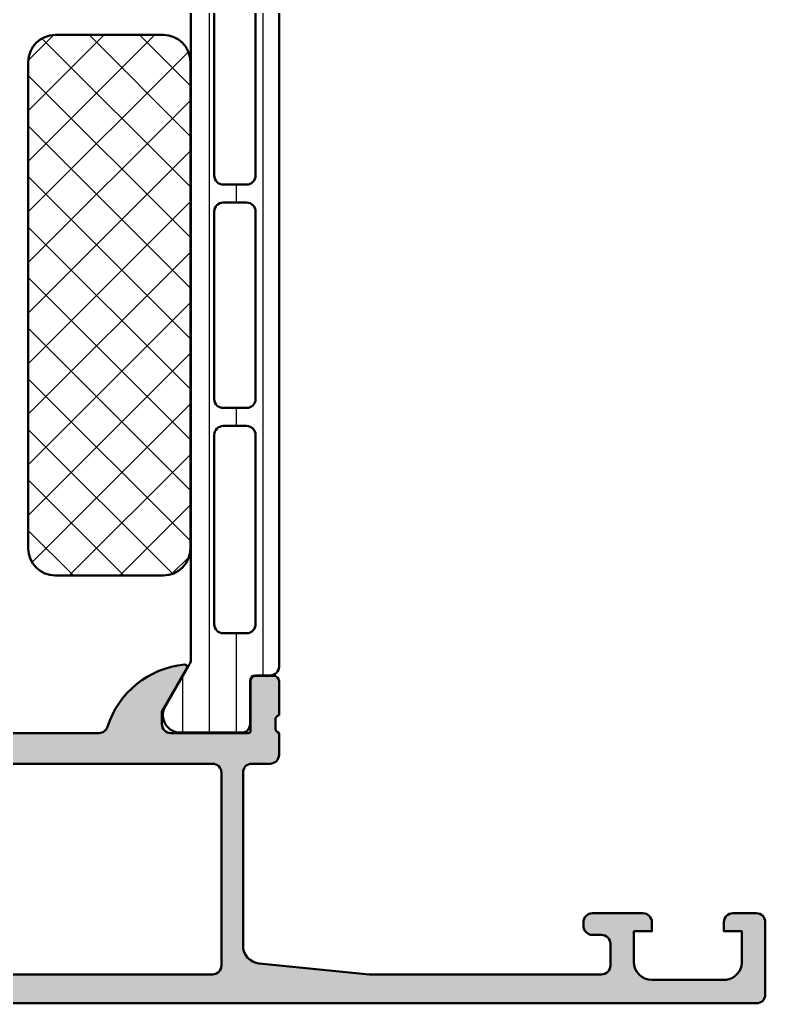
# Model space of a CAD drawing. Extents: x -15 to 68, y 0 to 85.
# Drawn here: x 26.6 to 68, y 0 to 54.6 of the extents above; entities that cross this region are included whole.
import ezdxf

# ---------------------------------------------------------------- set-up
doc = ezdxf.new("R2010")
doc.units = 0
for name, color, linetype, lineweight in [('0S-Alu contour', 7, 'Continuous', 50), ('0S-Alu hatch', 252, 'Continuous', 25), ('0S-Plastic contour', 254, 'Continuous', 50), ('0S-Plastic hatch', 253, 'Continuous', 25), ('0S-PT contour', 91, 'Continuous', 50), ('0S-PT hatch', 103, 'Continuous', 25)]:
    doc.layers.add(name, color=color, linetype=linetype, lineweight=lineweight)

# ---------------------------------------------------------------- blocks, each defined once
blk = doc.blocks.new('501720__3CA2080E_1C2B_46B8_B2A2_B3C4045E8A3A_')
at = {"layer": '0S-Alu hatch'}
h = blk.add_hatch(color=256, dxfattribs=at)
edge = h.paths.add_edge_path()
edge.add_arc((-3.500000000000106, 55.49999999999998), 0.4999999999999929, 270, 360)
edge.add_line((-3.000000000000106, 55.49999999999998), (-3.000000000000085, 81.5))
edge.add_arc((-4.500000000000085, 81.5), 1.5, 0, 90.00000000000028)
edge.add_line((-4.500000000000092, 83), (-6.200000000000088, 83))
edge.add_arc((-6.200000000000088, 82.5), 0.5, 90, 180)
edge.add_line((-6.700000000000088, 82.5), (-6.700000000000102, 79.49999999999999))
edge.add_ellipse((-7.200000000000092, 79.49999999999997), major_axis=(-0.4999999999999903, 0), ratio=1, start_angle=89.99999999999972, end_angle=180, ccw=False)
edge.add_line((-7.200000000000095, 78.99999999999999), (-7.700000000000102, 78.99999999999999))
edge.add_arc((-7.700000000000102, 78.49999999999999), 0.5, 90, 180)
edge.add_line((-8.200000000000102, 78.49999999999999), (-8.200000000000095, 76.5))
edge.add_ellipse((-8.70000000000008, 76.49999999999999), major_axis=(-0.4999999999999841, 0), ratio=1, start_angle=89.99999999999898, end_angle=180, ccw=False)
edge.add_line((-8.700000000000088, 76), (-9.500000000000092, 76))
edge.add_ellipse((-9.500000000000094, 76.5), major_axis=(-0.5, 0), ratio=1, start_angle=0, end_angle=90.0000000000004, ccw=False)
edge.add_line((-10.00000000000009, 76.5), (-10.00000000000009, 81))
edge.add_ellipse((-9.500000000000094, 81), major_axis=(-0.4999999999999965, 0), ratio=1, start_angle=269.9999999999996, end_angle=360, ccw=False)
edge.add_line((-9.500000000000092, 81.5), (-9.200000000000088, 81.5))
edge.add_arc((-9.200000000000088, 82), 0.5, 270, 360)
edge.add_line((-8.700000000000088, 82), (-8.700000000000102, 82.5))
edge.add_arc((-9.200000000000102, 82.5), 0.5, 0, 90)
edge.add_line((-9.200000000000102, 83), (-14.5000000000001, 83))
edge.add_ellipse((-14.5000000000001, 83.49999999999999), major_axis=(-0.5, 0), ratio=1, start_angle=0, end_angle=90.0000000000004, ccw=False)
edge.add_line((-15.0000000000001, 83.49999999999999), (-15.00000000000009, 84.50000000000001))
edge.add_ellipse((-14.50000000000009, 84.50000000000001), major_axis=(-0.4999999999999965, 0), ratio=1, start_angle=269.9999999999996, end_angle=360, ccw=False)
edge.add_line((-14.50000000000009, 85), (45.99999999999991, 85))
edge.add_line((45.99999999999991, 85), (45.99999999999991, 81.60000000000001))
edge.add_line((45.99999999999991, 81.60000000000001), (44.89999999999992, 80.5))
edge.add_line((44.89999999999992, 80.5), (44.29999999999991, 80.5))
edge.add_line((44.29999999999991, 80.5), (44.29999999999991, 82.5))
edge.add_arc((43.29999999999991, 82.5), 1, 0, 90)
edge.add_line((43.29999999999991, 83.49999999999999), (41.99999999999991, 83.49999999999999))
edge.add_arc((41.99999999999991, 82.5), 1, 90, 180)
edge.add_line((40.99999999999991, 82.5), (40.99999999999991, 76))
edge.add_arc((41.52499999999991, 75.5), 0.7250000000000041, 136.3971810272967, 223.6028189727033)
edge.add_line((40.99999999999991, 75), (40.99999999999991, 68))
edge.add_arc((41.99999999999991, 68), 1, 180, 270)
edge.add_line((41.99999999999991, 67), (43.29999999999991, 67))
edge.add_arc((43.29999999999991, 68), 1, 270, 360)
edge.add_line((44.29999999999991, 68), (44.29999999999991, 70.5))
edge.add_line((44.29999999999991, 70.5), (44.79999999999991, 70.5))
edge.add_ellipse((44.79999999999992, 69.50000000000001), major_axis=(-0.9999999999999857, 0), ratio=1, start_angle=180, end_angle=270.0000000000004, ccw=False)
edge.add_line((45.7999999999999, 69.5), (45.79999999999991, 64))
edge.add_ellipse((45.29999999999992, 63.99999999999999), major_axis=(-0.4999999999999929, 0), ratio=1, start_angle=89.9999999999992, end_angle=180, ccw=False)
edge.add_line((45.29999999999991, 63.5), (44.79999999999991, 63.50000000000001))
edge.add_ellipse((44.79999999999988, 63.99999999999998), major_axis=(-0.4999999999999787, 0), ratio=1, start_angle=0, end_angle=90.00000000000239, ccw=False)
edge.add_line((44.29999999999991, 63.99999999999999), (44.29999999999991, 65))
edge.add_arc((43.79999999999991, 65), 0.5, 0, 90)
edge.add_line((43.79999999999991, 65.5), (41.49999999999991, 65.5))
edge.add_arc((41.49999999999991, 65), 0.5, 90, 180)
edge.add_line((40.99999999999991, 65), (40.99999999999991, 62.5))
edge.add_arc((41.09999999999992, 62.21715728752538), 0.3000000000000023, 109.4712206344922, 180)
edge.add_line((40.79999999999992, 62.21715728752538), (40.79999999999992, 61.78284271247462))
edge.add_arc((41.09999999999992, 61.78284271247462), 0.2999999999999971, 180, 250.5287793655073)
edge.add_line((40.99999999999991, 61.50000000000001), (40.99999999999991, 59.60000000000004))
edge.add_ellipse((40.69999999999988, 59.60000000000002), major_axis=(-0.3000000000000256, 0), ratio=1, start_angle=89.99999999999733, end_angle=180, ccw=False)
edge.add_line((40.69999999999987, 59.29999999999999), (39.70999999999996, 59.29999999999999))
edge.add_ellipse((39.70999999999995, 59.60000000000002), major_axis=(-0.3000000000000256, 0), ratio=1, start_angle=0, end_angle=90.00000000000267, ccw=False)
edge.add_line((39.40999999999993, 59.60000000000004), (39.40999999999991, 62.3))
edge.add_arc((39.20999999999992, 62.3), 0.2000000000000028, 0, 90)
edge.add_line((39.20999999999992, 62.5), (34.99999999999992, 62.5))
edge.add_arc((34.99999999999992, 62), 0.5, 90, 180)
edge.add_line((34.49999999999992, 62), (34.49999999999992, 61.29999999999999))
edge.add_line((34.49999999999992, 61.29999999999999), (35.88149545762228, 58.90717967697244))
edge.add_ellipse((35.76188021535164, 58.83811978464827), major_axis=(-0.138119784648286, 0), ratio=1, start_angle=103.9999999999909, end_angle=210.0000000000093, ccw=False)
edge.add_line((35.79529441547355, 58.70410274788987), (10.91199740453947, 52.5))
edge.add_line((10.91199740453947, 52.5), (7.999999999999907, 52.5))
edge.add_arc((7.999999999999907, 51.99999999999999), 0.5000000000000142, 90, 162.2515836439293)
edge.add_ellipse((2.761776758826112, 53.67660886184777), major_axis=(-4.999999999999968, 0), ratio=1, start_angle=95.62257755079338, end_angle=162.2515836439303, ccw=False)
edge.add_ellipse((3.238119784648192, 48.8381197846483), major_axis=(-0.1381197846482959, 0), ratio=1, start_angle=-30.000000000000284, end_angle=95.62257755079781, ccw=False)
edge.add_line((3.118504542377533, 48.90717967697245), (4.499999999999914, 51.3))
edge.add_line((4.499999999999914, 51.3), (4.499999999999914, 52))
edge.add_arc((3.9999999999999, 51.99999999999999), 0.5000000000000142, 0, 90)
edge.add_line((3.9999999999999, 52.5), (-0.2100000000000932, 52.5))
edge.add_arc((-0.2100000000000932, 52.30000000000001), 0.1999999999999886, 90, 180)
edge.add_line((-0.4100000000000819, 52.30000000000001), (-0.4100000000000961, 49.60000000000004))
edge.add_ellipse((-0.7100000000001301, 49.60000000000004), major_axis=(-0.300000000000034, 0), ratio=1, start_angle=89.99999999999892, end_angle=180, ccw=False)
edge.add_line((-0.7100000000001359, 49.3), (-1.700000000000052, 49.3))
edge.add_ellipse((-1.700000000000058, 49.60000000000004), major_axis=(-0.3000000000000327, 0), ratio=1, start_angle=0, end_angle=90.00000000000108, ccw=False)
edge.add_line((-2.00000000000009, 49.60000000000004), (-2.000000000000092, 51.5))
edge.add_arc((-2.100000000000093, 51.78284271247463), 0.3000000000000067, 289.4712206344905, 360)
edge.add_line((-1.800000000000087, 51.78284271247463), (-1.800000000000096, 52.21715728752538))
edge.add_arc((-2.100000000000086, 52.21715728752537), 0.29999999999999, 0, 70.52877936551)
edge.add_line((-2.000000000000093, 52.49999999999999), (-2.000000000000092, 52.69999999999999))
edge.add_arc((-2.500000000000092, 52.69999999999999), 0.5, 0, 90)
edge.add_line((-2.500000000000092, 53.19999999999999), (-9.500000000000092, 53.19999999999998))
edge.add_ellipse((-9.500000000000094, 53.69999999999997), major_axis=(-0.4999999999999929, 0), ratio=1, start_angle=0, end_angle=90.00000000000023, ccw=False)
edge.add_line((-10.00000000000008, 53.69999999999997), (-10.00000000000008, 57.5))
edge.add_ellipse((-9.500000000000085, 57.5), major_axis=(-0.5, 0), ratio=1, start_angle=270, end_angle=360, ccw=False)
edge.add_line((-9.500000000000085, 57.99999999999999), (-8.700000000000088, 57.99999999999999))
edge.add_ellipse((-8.700000000000072, 57.5), major_axis=(-0.4999999999999858, 0), ratio=1, start_angle=180, end_angle=270.0000000000018, ccw=False)
edge.add_line((-8.200000000000086, 57.5), (-8.200000000000095, 55.49999999999998))
edge.add_arc((-7.700000000000095, 55.49999999999998), 0.5, 180, 270)
edge.add_line((-7.700000000000095, 54.99999999999998), (-3.500000000000106, 54.99999999999999))
edge = h.paths.add_edge_path()
edge.add_arc((38.99999999999991, 82.79999999999998), 0.5, 0, 90)
edge.add_line((38.99999999999991, 83.3), (-0.900000000000091, 83.3))
edge.add_arc((-0.900000000000091, 82.79999999999998), 0.5, 90, 180)
edge.add_line((-1.40000000000009, 82.79999999999998), (-1.40000000000009, 64.69999999999997))
edge.add_arc((-0.900000000000091, 64.69999999999997), 0.5, 180, 270)
edge.add_line((-0.9000000000000911, 64.19999999999999), (38.99999999999991, 64.2))
edge.add_arc((38.99999999999991, 64.69999999999997), 0.5, 270, 360)
edge.add_line((39.49999999999992, 64.69999999999997), (39.49999999999992, 82.79999999999998))
edge = h.paths.add_edge_path()
edge.add_arc((30.74722325026736, 61.4), 1.000000000000004, 29.99999999999957, 90)
edge.add_line((30.74722325026736, 62.40000000000001), (-0.900000000000091, 62.39999999999999))
edge.add_arc((-0.9000000000000838, 61.9), 0.4999999999999929, 90.00000000000081, 180)
edge.add_line((-1.400000000000076, 61.9), (-1.40000000000009, 56))
edge.add_arc((0.0999999999999091, 56), 1.5, 180, 270.0000000000002)
edge.add_line((0.099999999999915, 54.5), (10.66642828273362, 54.5))
edge.add_line((10.66642828273362, 54.5), (32.06835282209316, 59.83609910239898))
edge.add_arc((31.94739187429333, 60.32124696553697), 0.4999999999999971, 283.9999999999997, 390.0000000000001)
edge.add_line((32.38040457618555, 60.57124696553697), (31.61324865405179, 61.89999999999999))
at = {"layer": '0S-Alu contour', "color": 7}
for points in [[(-14.50000000000009, 85), (45.99999999999991, 85), (45.99999999999991, 81.60000000000001), (44.89999999999992, 80.5), (44.29999999999991, 80.5), (44.29999999999991, 82.5)], [(-15.0000000000001, 83.49999999999999), (-15.00000000000009, 84.50000000000001)], [(-9.200000000000102, 83), (-14.5000000000001, 83)], [(-4.500000000000092, 83), (-6.200000000000088, 83)], [(38.99999999999991, 83.3), (-0.900000000000091, 83.3)], [(43.29999999999991, 83.49999999999999), (41.99999999999991, 83.49999999999999)], [(-8.700000000000088, 82), (-8.700000000000102, 82.5)], [(-6.700000000000088, 82.5), (-6.700000000000102, 79.49999999999999)], [(-1.40000000000009, 82.79999999999998), (-1.40000000000009, 64.69999999999997)], [(39.49999999999992, 64.69999999999997), (39.49999999999992, 82.79999999999998)], [(40.99999999999991, 82.5), (40.99999999999991, 76)], [(-9.500000000000092, 81.5), (-9.200000000000088, 81.5)], [(-3.000000000000106, 55.49999999999998), (-3.000000000000085, 81.5)], [(-10.00000000000009, 76.5), (-10.00000000000009, 81)], [(-7.200000000000095, 78.99999999999999), (-7.700000000000102, 78.99999999999999)], [(-8.200000000000102, 78.49999999999999), (-8.200000000000095, 76.5)], [(-8.700000000000088, 76), (-9.500000000000092, 76)], [(40.99999999999991, 75), (40.99999999999991, 68)], [(44.29999999999991, 68), (44.29999999999991, 70.5), (44.79999999999991, 70.5)], [(45.7999999999999, 69.5), (45.79999999999991, 64)], [(41.99999999999991, 67), (43.29999999999991, 67)], [(40.99999999999991, 65), (40.99999999999991, 62.5)], [(43.79999999999991, 65.5), (41.49999999999991, 65.5)], [(44.29999999999991, 63.99999999999999), (44.29999999999991, 65)], [(-0.9000000000000911, 64.19999999999999), (38.99999999999991, 64.2)], [(45.29999999999991, 63.5), (44.79999999999991, 63.50000000000001)], [(30.74722325026736, 62.40000000000001), (-0.900000000000091, 62.39999999999999)], [(39.20999999999992, 62.5), (34.99999999999992, 62.5)], [(39.40999999999993, 59.60000000000004), (39.40999999999991, 62.3)], [(-1.400000000000076, 61.9), (-1.40000000000009, 56)], [(32.38040457618555, 60.57124696553697), (31.61324865405179, 61.89999999999999)], [(34.49999999999992, 62), (34.49999999999992, 61.29999999999999), (35.88149545762228, 58.90717967697244)], [(40.79999999999992, 62.21715728752538), (40.79999999999992, 61.78284271247462)], [(40.99999999999991, 61.50000000000001), (40.99999999999991, 59.60000000000004)], [(0.099999999999915, 54.5), (10.66642828273362, 54.5), (32.06835282209316, 59.83609910239898)], [(40.69999999999987, 59.29999999999999), (39.70999999999996, 59.29999999999999)], [(35.79529441547355, 58.70410274788987), (10.91199740453947, 52.5), (7.999999999999907, 52.5)], [(-9.500000000000085, 57.99999999999999), (-8.700000000000088, 57.99999999999999)], [(-10.00000000000008, 53.69999999999997), (-10.00000000000008, 57.5)], [(-8.200000000000086, 57.5), (-8.200000000000095, 55.49999999999998)], [(-7.700000000000095, 54.99999999999998), (-3.500000000000106, 54.99999999999999)], [(-2.500000000000092, 53.19999999999999), (-9.500000000000092, 53.19999999999998)], [(-2.000000000000093, 52.49999999999999), (-2.000000000000092, 52.69999999999999)], [(3.9999999999999, 52.5), (-0.2100000000000932, 52.5)], [(-1.800000000000087, 51.78284271247463), (-1.800000000000096, 52.21715728752538)], [(-0.4100000000000819, 52.30000000000001), (-0.4100000000000961, 49.60000000000004)], [(3.118504542377533, 48.90717967697245), (4.499999999999914, 51.3), (4.499999999999914, 52)], [(-2.00000000000009, 49.60000000000004), (-2.000000000000092, 51.5)], [(-0.7100000000001359, 49.3), (-1.700000000000052, 49.3)]]:
    blk.add_lwpolyline(points, dxfattribs=at)
at = {"layer": '0S-Alu contour', "color": 7, "extrusion": (0, 0, -1)}
for centre, radius, start, end in [((14.50000000000009, 84.50000000000001), 0.4999999999999965, 0, 90.0000000000004), ((14.5000000000001, 83.49999999999999), 0.5, 269.9999999999996, 0), ((9.500000000000094, 81), 0.4999999999999965, 0, 90.0000000000004), ((7.200000000000092, 79.49999999999997), 0.4999999999999903, 180, 270.0000000000003), ((9.500000000000094, 76.5), 0.5, 269.9999999999996, 0), ((8.70000000000008, 76.49999999999999), 0.4999999999999841, 180, 270.000000000001), ((-44.79999999999992, 69.50000000000001), 0.9999999999999857, 89.99999999999959, 180), ((-44.79999999999988, 63.99999999999998), 0.4999999999999787, 269.9999999999976, 0), ((-45.29999999999992, 63.99999999999999), 0.4999999999999929, 180, 270.0000000000008), ((-39.70999999999995, 59.60000000000002), 0.3000000000000256, 269.9999999999973, 0), ((-40.69999999999988, 59.60000000000002), 0.3000000000000256, 180, 270.0000000000027), ((-35.76188021535164, 58.83811978464827), 0.138119784648286, 149.9999999999907, 256.0000000000091), ((9.500000000000085, 57.5), 0.5, 0, 90), ((8.700000000000072, 57.5), 0.4999999999999858, 89.99999999999817, 180), ((9.500000000000094, 53.69999999999997), 0.4999999999999929, 269.9999999999998, 0), ((-2.761776758826112, 53.67660886184777), 4.999999999999968, 197.7484163560698, 264.3774224492066), ((1.700000000000058, 49.60000000000004), 0.3000000000000327, 269.9999999999989, 0), ((0.7100000000001301, 49.60000000000004), 0.300000000000034, 180, 270.0000000000011), ((-3.238119784648192, 48.8381197846483), 0.1381197846482959, 264.3774224492022, 30.00000000000028)]:
    blk.add_arc(centre, radius, start, end, dxfattribs=at)
at = {"layer": '0S-Alu contour', "color": 7}
for centre, radius, start, end in [((-9.200000000000102, 82.5), 0.5, 0, 90), ((-6.200000000000088, 82.5), 0.5, 90, 180), ((-4.500000000000085, 81.5), 1.5, 0, 90.00000000000028), ((-0.900000000000091, 82.79999999999998), 0.5, 90, 180), ((38.99999999999991, 82.79999999999998), 0.5, 0, 90), ((41.99999999999991, 82.5), 1, 90, 180), ((43.29999999999991, 82.5), 1, 0, 90), ((-9.200000000000088, 82), 0.5, 270, 0), ((-7.700000000000102, 78.49999999999999), 0.5, 90, 180), ((41.52499999999991, 75.5), 0.7250000000000041, 136.3971810272967, 223.6028189727033), ((41.99999999999991, 68), 1, 180, 270), ((43.29999999999991, 68), 1, 270, 0), ((41.49999999999991, 65), 0.5, 90, 180), ((43.79999999999991, 65), 0.5, 0, 90), ((-0.900000000000091, 64.69999999999997), 0.5, 180, 270), ((38.99999999999991, 64.69999999999997), 0.5, 270, 0), ((-0.9000000000000838, 61.9), 0.4999999999999929, 90.00000000000081, 180), ((30.74722325026736, 61.4), 1.000000000000004, 29.99999999999957, 90), ((34.99999999999992, 62), 0.5, 90, 180), ((39.20999999999992, 62.3), 0.2000000000000028, 0, 90), ((41.09999999999992, 62.21715728752538), 0.3000000000000023, 109.4712206344922, 180), ((41.09999999999992, 61.78284271247462), 0.2999999999999971, 180, 250.5287793655073), ((31.94739187429333, 60.32124696553697), 0.4999999999999971, 283.9999999999997, 30.00000000000013), ((0.0999999999999091, 56), 1.5, 180, 270.0000000000002), ((-7.700000000000095, 55.49999999999998), 0.5, 180, 270), ((-3.500000000000106, 55.49999999999998), 0.4999999999999929, 270, 0), ((-2.500000000000092, 52.69999999999999), 0.5, 0, 90), ((-2.100000000000086, 52.21715728752537), 0.29999999999999, 0, 70.52877936551), ((-0.2100000000000932, 52.30000000000001), 0.1999999999999886, 90, 180), ((3.9999999999999, 51.99999999999999), 0.5000000000000142, 0, 90), ((7.999999999999907, 51.99999999999999), 0.5000000000000142, 90, 162.2515836439293), ((-2.100000000000093, 51.78284271247463), 0.3000000000000067, 289.4712206344905, 0)]:
    blk.add_arc(centre, radius, start, end, dxfattribs=at)
blk = doc.blocks.new('345350__A1EB596A_2791_47CB_BBD3_838147BA8236_')
at = {"layer": '0S-Alu hatch'}
h = blk.add_hatch(color=256, dxfattribs=at)
edge = h.paths.add_edge_path()
edge.add_arc((40.49999999999999, 13.79992253876117), 0.5, 270, 360)
edge.add_line((41.00000000000001, 13.79992253876117), (41, 15))
edge.add_ellipse((41.07883644654306, 15.26752059199312), major_axis=(-0.2788950563274436, 0), ratio=1, start_angle=-1.164589374096181, end_angle=73.58012358050541, ccw=False)
edge.add_line((40.79999899999999, 15.27318899999149), (40.79999899999999, 15.72678299999148))
edge.add_ellipse((41.07886709564314, 15.73244365946856), major_axis=(-0.2789255417371297, 0), ratio=1, start_angle=-73.57540544464831, end_angle=1.1628700728916215, ccw=False)
edge.add_line((41, 15.99998699999148), (41, 17.879998))
edge.add_arc((40.69999999999999, 17.879998), 0.3000000000000114, 0, 90)
edge.add_line((40.69999999999999, 18.17999800000001), (39.72002568095721, 18.179998))
edge.add_arc((39.72002568095721, 17.879998), 0.3000000000000007, 90, 180)
edge.add_line((39.42002568095721, 17.879998), (39.42002568095721, 15.11999999999999))
edge.add_ellipse((39.30002568095722, 15.11999999999999), major_axis=(-0.1199999999999903, 0), ratio=1, start_angle=90, end_angle=180, ccw=False)
edge.add_line((39.30002568095722, 15), (35.00000000000002, 15))
edge.add_ellipse((35.00000000000001, 15.49999999999999), major_axis=(-0.4999999999999965, 0), ratio=1, start_angle=0, end_angle=90.0000000000008, ccw=False)
edge.add_line((34.50000000000001, 15.5), (34.5, 16.2))
edge.add_line((34.5, 16.2), (35.88149545762238, 18.59282032302755))
edge.add_arc((35.76188021535171, 18.6618802153517), 0.1381197846482859, 330.000000000003, 455.6225775507929)
edge.add_arc((36.23822324117386, 13.82339113815207), 5.000000000000113, 95.6225775507939, 162.2515836439304)
edge.add_ellipse((31.00000000000005, 15.49999999999988), major_axis=(-0.4999999999998844, 0), ratio=1, start_angle=89.99999999999511, end_angle=162.2515836439256, ccw=False)
edge.add_line((31.00000000000001, 15), (7.999999999999992, 15))
edge.add_ellipse((8.000000000000023, 15.49999999999984), major_axis=(-0.4999999999998384, 0), ratio=1, start_angle=17.748416356065775, end_angle=89.99999999999648, ccw=False)
edge.add_arc((2.761776758826187, 13.82339113815201), 5.000000000000197, 17.74841635607064, 84.37742244920678)
edge.add_arc((3.23811978464829, 18.66188021535171), 0.138119784648294, 84.3774224492111, 209.9999999999992)
edge.add_line((3.118504542377632, 18.59282032302757), (4.500000000000007, 16.19999999999999))
edge.add_line((4.500000000000007, 16.19999999999999), (4.5, 15.5))
edge.add_ellipse((4, 15.50000000000001), major_axis=(-0.4999999999999992, 0), ratio=1, start_angle=89.9999999999983, end_angle=180, ccw=False)
edge.add_line((3.999999999999985, 15.00000000000001), (-0.3000256809571908, 15))
edge.add_ellipse((-0.3000256809571966, 15.12), major_axis=(-0.1199999999999992, 0), ratio=1, start_angle=0, end_angle=90.00000000000267, ccw=False)
edge.add_line((-0.4200256809571958, 15.12), (-0.4200256809571954, 17.879998))
edge.add_arc((-0.7200256809572068, 17.87999799999999), 0.3000000000000114, 0, 90)
edge.add_line((-0.7200256809572068, 18.17999800000001), (-1.699999999999988, 18.179998))
edge.add_arc((-1.700000000000002, 17.87999800000001), 0.2999999999999936, 89.99999999999729, 180)
edge.add_line((-1.999999999999996, 17.87999800000001), (-1.999999999999985, 15.99998699999149))
edge.add_ellipse((-2.078867095643157, 15.73244365946855), major_axis=(-0.2789255417371535, 0), ratio=1, start_angle=178.8371299271139, end_angle=253.5754054446447, ccw=False)
edge.add_line((-1.799998999999985, 15.72678299999149), (-1.799998999999985, 15.2731889999915))
edge.add_ellipse((-2.078836446543035, 15.26752059199313), major_axis=(-0.2788950563274373, 0), ratio=1, start_angle=106.41987641949041, end_angle=181.1645893740969, ccw=False)
edge.add_line((-2, 15.00000000000001), (-2.299680908210589, 15))
edge.add_arc((-2.299680908210589, 14.5), 0.5000000000000036, 90, 180)
edge.add_line((-2.799680908210593, 14.5), (-2.799680908210589, 13.79992253876117))
edge.add_arc((-2.29956618973938, 13.80003725723238), 0.5001147316285183, 180.0131427528032, 269.9868572472035)
edge.add_line((-2.299680908210547, 13.29992253876117), (-1.499693115241839, 13.29992253876117))
edge.add_ellipse((-1.499443254268492, 12.80017239973451), major_axis=(-0.4997502014883678, 0), ratio=1, start_angle=179.9713537287259, end_angle=270.02864627126036, ccw=False)
edge.add_line((-0.9996931152418406, 12.79992253876115), (-0.9996931152418255, 7.400020671848328))
edge.add_ellipse((-1.499713436076874, 7.400040992683379), major_axis=(-0.5000203212479685, 0), ratio=1, start_angle=90.0023285015335, end_angle=179.9976714983276, ccw=False)
edge.add_line((-1.499693115241825, 6.900020671848331), (-2.299680908210575, 6.900020671848325))
edge.add_arc((-2.299566189739365, 6.399905953377112), 0.5001147316285218, 90.01314275280141, 179.9868572471968)
edge.add_line((-2.799680908210579, 6.400020671848338), (-2.799680908210575, 5.999996257785828))
edge.add_arc((-2.299566189739365, 6.000110976257024), 0.5001147316285183, 180.0131427528032, 269.986857247197)
edge.add_line((-2.299680908210589, 5.499996257785815), (8.00027636718005, 5.499996257785825))
edge.add_ellipse((8.000276199942052, 4.999996090547827), major_axis=(-0.5000001672380266, 0), ratio=1, start_angle=180.0000191671709, end_angle=269.9999808359436, ccw=False)
edge.add_line((8.50027636718005, 4.999996257813003), (8.500276367180042, 1.499999953273801))
edge.add_line((8.500276367180042, 1.499999953273801), (7.500276367180042, 1.499999953273801))
edge.add_arc((7.500391085671957, 0.9998852347682088), 0.5001147316629067, 90.0131427551726, 179.9868504146385)
edge.add_line((7.000276367180042, 1.000000012878441), (7.000276367180042, 0.5000000128784468))
edge.add_arc((7.500391118378033, 0.5001147334620317), 0.5001147643557832, 180.0131429938963, 269.9798609896766)
edge.add_line((7.500215332023777, 1e-15), (67.5, 1e-16))
edge.add_arc((67.5, 0.5000000000000002), 0.5000000000000001, 270, 360)
edge.add_line((68, 0.5000000000000002), (68, 4.5))
edge.add_arc((67.5, 4.5), 0.5, 0, 90)
edge.add_line((67.5, 5), (66.19999999999999, 5))
edge.add_arc((66.19999999999999, 4.5), 0.5, 90, 180)
edge.add_line((65.69999999999999, 4.5), (65.69999999999999, 4))
edge.add_line((65.69999999999999, 4), (66.69999999999999, 4))
edge.add_line((66.69999999999999, 4), (66.69999999999996, 2.299999999999997))
edge.add_ellipse((65.69999999999997, 2.299999999999987), major_axis=(-0.9999999999999857, 0), ratio=1, start_angle=89.9999999999992, end_angle=180, ccw=False)
edge.add_line((65.69999999999996, 1.300000000000002), (61.69999999999999, 1.299999999999982))
edge.add_ellipse((61.69999999999999, 2.299999999999983), major_axis=(-1.000000000000001, 0), ratio=1, start_angle=0, end_angle=90, ccw=False)
edge.add_line((60.69999999999999, 2.299999999999982), (60.69999999999999, 4))
edge.add_line((60.69999999999999, 4), (61.69999999999999, 4))
edge.add_line((61.69999999999999, 4), (61.69999999999999, 4.499999999999984))
edge.add_arc((61.19999999999999, 4.5), 0.5, 0, 90)
edge.add_line((61.19999999999999, 5), (58.4, 4.999999999999999))
edge.add_arc((58.4, 4.499999999999998), 0.5000000000000009, 90, 180)
edge.add_line((57.9, 4.499999999999998), (57.9, 4.299999999999982))
edge.add_arc((58.4, 4.299999999999982), 0.5, 180, 270)
edge.add_line((58.4, 3.799999999999982), (58.9, 3.799999999999982))
edge.add_ellipse((58.90000000000001, 3.299999999999988), major_axis=(-0.4999999999999947, 0), ratio=1, start_angle=180, end_angle=270.0000000000008, ccw=False)
edge.add_line((59.40000000000001, 3.299999999999982), (59.39999999999997, 2.099999999999981))
edge.add_ellipse((58.89999999999997, 2.099999999999974), major_axis=(-0.5, 0), ratio=1, start_angle=90, end_angle=180, ccw=False)
edge.add_line((58.89999999999997, 1.599999999999974), (45.9983668848607, 1.599999999999979))
edge.add_line((45.9983668848607, 1.599999999999979), (39.90086726378649, 2.209750724796321))
edge.add_ellipse((40.00036986780802, 3.204788067252843), major_axis=(-1.000000040545, 0), ratio=1, start_angle=1.5080649291121517e-05, end_angle=84.28947129819278, ccw=False)
edge.add_line((39.00036982726306, 3.204787804045857), (39.00036982726304, 12.79998738861467))
edge.add_ellipse((39.50041968100179, 12.79987268502243), major_axis=(-0.5000498668943465, 0), ratio=1, start_angle=270.0131427528001, end_angle=359.9868572472245, ccw=False)
edge.add_line((39.50030497740954, 13.29992253876117), (40.49999999999999, 13.29992253876117))
edge = h.paths.add_edge_path()
edge.add_arc((8.40030085426848, 5.400020744874273), 1.499999926974057, 2.8316468405e-06, 90.00000278938575)
edge.add_line((8.400300781242535, 6.900020671848325), (0.7003190917894245, 6.900020671848325))
edge.add_ellipse((0.7001505502649508, 7.39979111946681), major_axis=(-0.4997704760377753, 0), ratio=1, start_angle=-0.02631684688930136, end_angle=90.0193223062808, ccw=False)
edge.add_line((0.2003801269456744, 7.400020671848277), (0.2003801269456744, 12.79992253876117))
edge.add_ellipse((0.7001505502649508, 12.80015209114268), major_axis=(-0.4997704760377764, 0), ratio=1, start_angle=-90.01932230628069, end_angle=0.02631684688930136, ccw=False)
edge.add_line((0.7003190917894245, 13.29992253876117), (37.30035380553454, 13.29992253876116))
edge.add_ellipse((37.30048878729687, 12.80005752052349), major_axis=(-0.4998650364626667, 0), ratio=1, start_angle=179.9845280529183, end_angle=270.0154719470708, ccw=False)
edge.add_line((37.80035380553454, 12.79992253876107), (37.80035380553454, 2.099975658420582))
edge.add_ellipse((37.30025928519608, 2.100070059527233), major_axis=(-0.5000945292483385, 0), ratio=1, start_angle=90.0108291856593, end_angle=179.9891844747251, ccw=False)
edge.add_line((37.30035380553454, 1.5999755392113), (10.40030078124254, 1.599975539211301))
edge.add_ellipse((10.400395301581, 2.100070059527243), major_axis=(-0.5000945292483491, 0), ratio=1, start_angle=0.010815525275006621, end_angle=89.98917081434081, ccw=False)
edge.add_line((9.900300781242542, 2.099975658420655), (9.900300781242535, 5.400020671848329))
at = {"layer": '0S-Alu contour', "color": 7}
for points in [[(3.118504542377632, 18.59282032302757), (4.500000000000007, 16.19999999999999), (4.5, 15.5)], [(34.50000000000001, 15.5), (34.5, 16.2), (35.88149545762238, 18.59282032302755)], [(-0.7200256809572068, 18.17999800000001), (-1.699999999999988, 18.179998)], [(40.69999999999999, 18.17999800000001), (39.72002568095721, 18.179998)], [(-1.999999999999996, 17.87999800000001), (-1.999999999999985, 15.99998699999149)], [(-0.4200256809571958, 15.12), (-0.4200256809571954, 17.879998)], [(39.42002568095721, 17.879998), (39.42002568095721, 15.11999999999999)], [(41, 15.99998699999148), (41, 17.879998)], [(-1.799998999999985, 15.72678299999149), (-1.799998999999985, 15.2731889999915)], [(40.79999899999999, 15.27318899999149), (40.79999899999999, 15.72678299999148)], [(-2, 15.00000000000001), (-2.299680908210589, 15)], [(3.999999999999985, 15.00000000000001), (-0.3000256809571908, 15)], [(31.00000000000001, 15), (7.999999999999992, 15)], [(39.30002568095722, 15), (35.00000000000002, 15)], [(41.00000000000001, 13.79992253876117), (41, 15)], [(-2.799680908210593, 14.5), (-2.799680908210589, 13.79992253876117)], [(-2.299680908210547, 13.29992253876117), (-1.499693115241839, 13.29992253876117)], [(0.7003190917894245, 13.29992253876117), (37.30035380553454, 13.29992253876116)], [(39.50030497740954, 13.29992253876117), (40.49999999999999, 13.29992253876117)], [(-0.9996931152418406, 12.79992253876115), (-0.9996931152418255, 7.400020671848328)], [(0.2003801269456744, 7.400020671848277), (0.2003801269456744, 12.79992253876117)], [(37.80035380553454, 12.79992253876107), (37.80035380553454, 2.099975658420582)], [(39.00036982726306, 3.204787804045857), (39.00036982726304, 12.79998738861467)], [(-1.499693115241825, 6.900020671848331), (-2.299680908210575, 6.900020671848325)], [(8.400300781242535, 6.900020671848325), (0.7003190917894245, 6.900020671848325)], [(-2.799680908210579, 6.400020671848338), (-2.799680908210575, 5.999996257785828)], [(-2.299680908210589, 5.499996257785815), (8.00027636718005, 5.499996257785825)], [(8.50027636718005, 4.999996257813003), (8.500276367180042, 1.499999953273801), (7.500276367180042, 1.499999953273801)], [(9.900300781242542, 2.099975658420655), (9.900300781242535, 5.400020671848329)], [(61.19999999999999, 5), (58.4, 4.999999999999999)], [(67.5, 5), (66.19999999999999, 5)], [(57.9, 4.499999999999998), (57.9, 4.299999999999982)], [(60.69999999999999, 2.299999999999982), (60.69999999999999, 4), (61.69999999999999, 4), (61.69999999999999, 4.499999999999984)], [(65.69999999999999, 4.5), (65.69999999999999, 4), (66.69999999999999, 4), (66.69999999999996, 2.299999999999997)], [(68, 0.5000000000000002), (68, 4.5)], [(58.4, 3.799999999999982), (58.9, 3.799999999999982)], [(59.40000000000001, 3.299999999999982), (59.39999999999997, 2.099999999999981)], [(58.89999999999997, 1.599999999999974), (45.9983668848607, 1.599999999999979), (39.90086726378649, 2.209750724796321)], [(37.30035380553454, 1.5999755392113), (10.40030078124254, 1.599975539211301)], [(65.69999999999996, 1.300000000000002), (61.69999999999999, 1.299999999999982)], [(7.000276367180042, 1.000000012878441), (7.000276367180042, 0.5000000128784468)], [(7.500215332023777, 1e-15), (67.5, 1e-16)]]:
    blk.add_lwpolyline(points, dxfattribs=at)
for centre, radius, start, end in [((3.23811978464829, 18.66188021535171), 0.138119784648294, 84.3774224492111, 209.9999999999992), ((2.761776758826187, 13.82339113815201), 5.000000000000197, 17.74841635607064, 84.37742244920678), ((36.23822324117386, 13.82339113815207), 5.000000000000113, 95.6225775507939, 162.2515836439304), ((35.76188021535171, 18.6618802153517), 0.1381197846482859, 330.000000000003, 95.62257755079293), ((-1.700000000000002, 17.87999800000001), 0.2999999999999936, 89.99999999999729, 180), ((-0.7200256809572068, 17.87999799999999), 0.3000000000000114, 0, 90), ((39.72002568095721, 17.879998), 0.3000000000000007, 90, 180), ((40.69999999999999, 17.879998), 0.3000000000000114, 0, 90), ((-2.299680908210589, 14.5), 0.5000000000000036, 90, 180), ((-2.29956618973938, 13.80003725723238), 0.5001147316285183, 180.0131427528032, 269.9868572472035), ((40.49999999999999, 13.79992253876117), 0.5, 270, 0), ((-2.299566189739365, 6.399905953377112), 0.5001147316285218, 90.01314275280141, 179.9868572471968), ((8.40030085426848, 5.400020744874273), 1.499999926974057, 2.8316468405e-06, 90.00000278938575), ((-2.299566189739365, 6.000110976257024), 0.5001147316285183, 180.0131427528032, 269.986857247197), ((58.4, 4.499999999999998), 0.5000000000000009, 90, 180), ((61.19999999999999, 4.5), 0.5, 0, 90), ((66.19999999999999, 4.5), 0.5, 90, 180), ((67.5, 4.5), 0.5, 0, 90), ((58.4, 4.299999999999982), 0.5, 180, 270), ((7.500391085671957, 0.9998852347682088), 0.5001147316629067, 90.0131427551726, 179.9868504146385), ((7.500391118378033, 0.5001147334620317), 0.5001147643557832, 180.0131429938963, 269.9798609896766), ((67.5, 0.5000000000000002), 0.5000000000000001, 270, 0)]:
    blk.add_arc(centre, radius, start, end, dxfattribs=at)
at = {"layer": '0S-Alu contour', "color": 7, "extrusion": (0, 0, -1)}
for centre, radius, start, end in [((2.078867095643157, 15.73244365946855), 0.2789255417371535, 106.4245945553553, 181.1628700728862), ((-41.07886709564314, 15.73244365946856), 0.2789255417371297, 358.8371299271084, 73.57540544464841), ((-4, 15.50000000000001), 0.4999999999999992, 180, 270.0000000000017), ((-8.000000000000023, 15.49999999999984), 0.4999999999998384, 270.0000000000035, 342.2515836439342), ((-31.00000000000005, 15.49999999999988), 0.4999999999998844, 197.7484163560745, 270.0000000000049), ((-35.00000000000001, 15.49999999999999), 0.4999999999999965, 269.9999999999992, 0), ((2.078836446543035, 15.26752059199313), 0.2788950563274373, 178.8354106259031, 253.5801235805096), ((0.3000256809571966, 15.12), 0.1199999999999992, 269.9999999999973, 0), ((-39.30002568095722, 15.11999999999999), 0.1199999999999903, 180, 270), ((-41.07883644654306, 15.26752059199312), 0.2788950563274436, 286.4198764194946, 1.164589374096298), ((1.499443254268492, 12.80017239973451), 0.4997502014883678, 89.97135372873966, 180.0286462712742), ((-0.7001505502649508, 12.80015209114268), 0.4997704760377764, 359.9736831531107, 90.01932230628076), ((-37.30048878729687, 12.80005752052349), 0.4998650364626667, 89.98452805292918, 180.0154719470817), ((-39.50041968100179, 12.79987268502243), 0.5000498668943465, 0.0131427527754762, 89.98685724719992), ((1.499713436076874, 7.400040992683379), 0.5000203212479685, 180.0023285016724, 269.9976714984665), ((-0.7001505502649508, 7.39979111946681), 0.4997704760377754, 269.9806776937192, 0.0263168468893796), ((-8.000276199942052, 4.999996090547827), 0.5000001672380266, 90.00001916405645, 179.9999808328291), ((-58.90000000000001, 3.299999999999988), 0.4999999999999947, 89.9999999999992, 180), ((-40.00036986780802, 3.204788067252843), 1.000000040545, 275.7105287018072, 359.9999849193507), ((-61.69999999999999, 2.299999999999983), 1.000000000000001, 270, 0), ((-65.69999999999997, 2.299999999999987), 0.9999999999999857, 180, 270.0000000000008), ((-10.400395301581, 2.100070059527243), 0.5000945292483491, 270.0108291856592, 359.989184474725), ((-37.30025928519608, 2.100070059527233), 0.5000945292483385, 180.010815525275, 269.9891708143407), ((-58.89999999999997, 2.099999999999974), 0.5, 180, 270)]:
    blk.add_arc(centre, radius, start, end, dxfattribs=at)
blk = doc.blocks.new('284043__3EEEB54C_B78C_407A_B372_9680511DCB11___C0B5C082_5C87_4942_B459_60763C3A27EF_')
at = {"layer": '0S-Plastic hatch'}
h = blk.add_hatch(dxfattribs=at)
h.set_pattern_fill('ANSI31', color=256, scale=0.4680000000000001, angle=45, style=0)
h.set_pattern_definition([(90, (0, 0), (-1.4859, 0), [])])
edge = h.paths.add_edge_path()
edge.add_ellipse((40.50111536862895, 58.78237373290091), major_axis=(-0.4999973210979694, 0), ratio=1, start_angle=179.9976177199983, end_angle=269.9982316841391, ccw=False)
edge.add_line((41.00111268929474, 58.7823529436982), (41, 18.69985959201423))
edge.add_ellipse((40.50000267914015, 18.69987502339854), major_axis=(-0.4999973210979765, 0), ratio=1, start_angle=89.99761772008799, end_angle=179.998231684107, ccw=False)
edge.add_line((40.49998188993746, 18.19987770273275), (39.68965055712255, 18.19990632915094))
edge.add_arc((39.68963969088823, 17.89990632934774), 0.299999999999997, 89.99792470211386, 179.9979247021014)
edge.add_line((39.38963969108502, 17.89991719558212), (39.38988471166585, 15.49991880219658))
edge.add_ellipse((38.93694077640329, 15.48044282772361), major_axis=(-0.4533624621346582, 0), ratio=1, start_angle=84.04021668434717, end_angle=182.4621241102793, ccw=False)
edge.add_line((38.88986798458971, 15.02953078048638), (35.41332648878387, 15.02965742795044))
edge.add_ellipse((35.51988745872893, 15.99243844342932), major_axis=(-0.968660169554925, 0), ratio=1, start_angle=-33.74616279889142, end_angle=83.68418743946438, ccw=False)
edge.add_line((34.7144399234454, 16.53054325848663), (36.0329923529018, 18.814152347736))
edge.add_arc((35.59998869164971, 19.06416800593041), 0.5000000000001026, 329.9979281027711, 359.9978647972849)
edge.add_line((36.09998869130262, 19.06414937277162), (36.10107500373369, 58.4184181283706))
edge.add_arc((35.60107500404293, 58.41843571599239), 0.500000000000082, 359.9979846069515, 389.9979213014617)
edge.add_line((36.03409677568365, 58.66842000606921), (34.71570977789662, 60.9521246073243))
edge.add_ellipse((35.55698200855541, 61.49272906141877), major_axis=(-0.9999960709244856, 0), ratio=1, start_angle=-81.82046724598638, end_angle=32.72494080195372, ccw=False)
edge.add_line((35.41470721164119, 62.48255229009521), (38.89124870744704, 62.4824256426311))
edge.add_ellipse((38.89123323682728, 61.98242966542488), major_axis=(-0.4999959774455604, 0), ratio=1, start_angle=179.9976222209286, end_angle=269.99822718330006, ccw=False)
edge.add_line((39.39122921384228, 61.98240891555498), (39.39081033362948, 59.58241054621648))
edge.add_arc((39.69081033343267, 59.58239967998216), 0.2999999999999899, 179.9979247021014, 269.9979247021179)
edge.add_line((39.69079946719837, 59.28239968017896), (40.50113080001326, 59.28237105376076))
edge = h.paths.add_edge_path()
edge.add_arc((39.20053794399616, 31.54110321440381), 0.5000000021573078, 0, 90.00189908949562)
edge.add_line((39.20052137131384, 32.04110321628646), (37.9005272650011, 32.04110321628647))
edge.add_arc((37.90052362564437, 31.54110685564321), 0.4999963606565109, 89.99958295740245, 180.0004170428646)
edge.add_line((37.40052726500112, 31.54110321628645), (37.40052726500112, 21.04110931980459))
edge.add_arc((37.9005236256445, 21.04110568044553), 0.4999963606566246, 179.9995829571354, 270.0004170425845)
edge.add_line((37.90052726500112, 20.54110931980215), (39.20052137126902, 20.54110931980217))
edge.add_arc((39.20053794406584, 21.04110932161512), 0.5000000020876172, 269.9981008973821, 360)
edge.add_line((39.70053794615346, 21.041109319797), (39.70053794615346, 31.54110321440381))
edge = h.paths.add_edge_path()
edge.add_arc((39.20055320493214, 56.44111847437708), 0.4999847412109375, 0, 90)
edge.add_line((39.20055320493214, 56.94110321558802), (37.90054252377979, 56.94110321558802))
edge.add_arc((37.90054252377978, 56.44108795679896), 0.5000152587890483, 89.99999999999837, 180)
edge.add_line((37.40052726499073, 56.44108795679376), (37.40052726499073, 45.94110931910608))
edge.add_arc((37.90052362563405, 45.94110567974702), 0.4999963606565677, 179.9995829571354, 270.0004170425911)
edge.add_line((37.90052726499073, 45.4411093191037), (39.20052137125864, 45.4411093191037))
edge.add_arc((39.20053794405546, 45.94110932091666), 0.5000000020876172, 269.9981008973838, 360)
edge.add_line((39.70053794614307, 45.94110931909855), (39.70053794614307, 56.44111847437708))
edge = h.paths.add_edge_path()
edge.add_line((39.70053794614307, 33.54110321558801), (39.70053794614307, 43.9411093191037))
edge.add_arc((39.20053794614307, 43.9411093191037), 0.5, 0, 90)
edge.add_line((39.20053794614307, 44.4411093191037), (37.90052726499072, 44.4411093191037))
edge.add_arc((37.90052726499073, 43.94110931910371), 0.5, 90.0000000000016, 180)
edge.add_line((37.40052726499073, 43.94110931910371), (37.40052726499073, 33.54110321558283))
edge.add_arc((37.90052726499074, 33.54110321558803), 0.5000000000000142, 180, 269.999999998808)
edge.add_line((37.90052726498034, 33.04110321558801), (39.20053794613267, 33.04110321558801))
edge.add_arc((39.20053794614307, 33.54110321558801), 0.5, 269.999999998808, 360)
at = {"layer": '0S-Alu contour', "color": 7}
for points in [[(39.20055320493214, 56.94110321558802), (37.90054252377979, 56.94110321558802)], [(37.40052726499073, 56.44108795679376), (37.40052726499073, 45.94110931910608)], [(39.70053794614307, 45.94110931909855), (39.70053794614307, 56.44111847437708)], [(37.90052726499073, 45.4411093191037), (39.20052137125864, 45.4411093191037)], [(39.20053794614307, 44.4411093191037), (37.90052726499072, 44.4411093191037)], [(37.40052726499073, 43.94110931910371), (37.40052726499073, 33.54110321558283)], [(39.70053794614307, 33.54110321558801), (39.70053794614307, 43.9411093191037)], [(37.90052726498034, 33.04110321558801), (39.20053794613267, 33.04110321558801)], [(39.20052137131384, 32.04110321628646), (37.9005272650011, 32.04110321628647)], [(37.40052726500112, 31.54110321628645), (37.40052726500112, 21.04110931980459)], [(39.70053794615346, 21.041109319797), (39.70053794615346, 31.54110321440381)], [(37.90052726500112, 20.54110931980215), (39.20052137126902, 20.54110931980217)]]:
    blk.add_lwpolyline(points, dxfattribs=at)
for centre, radius, start, end in [((37.90054252377978, 56.44108795679896), 0.5000152587890483, 89.99999999999837, 180), ((39.20055320493214, 56.44111847437708), 0.4999847412109375, 0, 90), ((37.90052362563405, 45.94110567974702), 0.4999963606565677, 179.9995829571354, 270.0004170425911), ((39.20053794405546, 45.94110932091666), 0.5000000020876172, 269.9981008973838, 0), ((37.90052726499073, 43.94110931910371), 0.5, 90.0000000000016, 180), ((39.20053794614307, 43.9411093191037), 0.5, 0, 90), ((37.90052726499074, 33.54110321558803), 0.5000000000000142, 180, 269.999999998808), ((39.20053794614307, 33.54110321558801), 0.5, 269.999999998808, 0), ((37.90052362564437, 31.54110685564321), 0.4999963606565109, 89.99958295740245, 180.0004170428646), ((39.20053794399616, 31.54110321440381), 0.5000000021573078, 0, 90.00189908949562), ((37.9005236256445, 21.04110568044553), 0.4999963606566246, 179.9995829571354, 270.0004170425845), ((39.20053794406584, 21.04110932161512), 0.5000000020876172, 269.9981008973821, 0)]:
    blk.add_arc(centre, radius, start, end, dxfattribs=at)
at = {"layer": '0S-Plastic contour', "color": 7}
for points in [[(35.41470721164119, 62.48255229009521), (38.89124870744704, 62.4824256426311)], [(39.39122921384228, 61.98240891555498), (39.39081033362948, 59.58241054621648)], [(36.03409677568365, 58.66842000606921), (34.71570977789662, 60.9521246073243)], [(39.69079946719837, 59.28239968017896), (40.50113080001326, 59.28237105376076)], [(36.09998869130262, 19.06414937277162), (36.10107500373369, 58.4184181283706)], [(41.00111268929474, 58.7823529436982), (41, 18.69985959201423)], [(34.7144399234454, 16.53054325848663), (36.0329923529018, 18.814152347736)], [(40.49998188993746, 18.19987770273275), (39.68965055712255, 18.19990632915094)], [(39.38963969108502, 17.89991719558212), (39.38988471166585, 15.49991880219658)], [(38.88986798458971, 15.02953078048638), (35.41332648878387, 15.02965742795044)]]:
    blk.add_lwpolyline(points, dxfattribs=at)
at = {"layer": '0S-Plastic contour', "color": 7, "extrusion": (0, 0, -1)}
for centre, radius, start, end in [((-35.55698200855541, 61.49272906141877), 0.9999960709244856, 327.2750591980463, 81.82046724598653), ((-38.89123323682728, 61.98242966542488), 0.4999959774455604, 90.00177281669993, 180.0023777790715), ((-40.50111536862895, 58.78237373290091), 0.4999973210979694, 90.0017683158609, 180.0023822800018), ((-40.50000267914015, 18.69987502339854), 0.4999973210979765, 180.001768315893, 270.002382279912), ((-35.51988745872893, 15.99243844342932), 0.9686601695549251, 276.3158125605357, 33.74616279889148), ((-38.93694077640329, 15.48044282772361), 0.4533624621346583, 177.5378758897207, 275.9597833156529)]:
    blk.add_arc(centre, radius, start, end, dxfattribs=at)
at = {"layer": '0S-Plastic contour', "color": 7}
for centre, radius, start, end in [((39.69081033343267, 59.58239967998216), 0.2999999999999899, 179.9979247021014, 269.9979247021179), ((35.60107500404293, 58.41843571599239), 0.500000000000082, 359.9979846069515, 29.99792130146174), ((35.59998869164971, 19.06416800593041), 0.5000000000001026, 329.9979281027711, 359.9978647972849), ((39.68963969088823, 17.89990632934774), 0.299999999999997, 89.99792470211386, 179.9979247021014)]:
    blk.add_arc(centre, radius, start, end, dxfattribs=at)
blk = doc.blocks.new('502350__1C7B122D_2D21_479E_811E_48B6D317F072_')
at = {"layer": '0S-PT hatch'}
h = blk.add_hatch(dxfattribs=at)
h.set_pattern_fill('ANSI37', color=256, scale=0.625, angle=90, style=0)
h.set_pattern_definition([(135, (0, 0), (-1.403165018917055, -1.403165018917055), []), (225, (0, 0), (1.403165018917055, -1.403165018917055), [])])
edge = h.paths.add_edge_path()
edge.add_ellipse((28.58053184751815, 52.2412837505709), major_axis=(-1.5, 0), ratio=1, start_angle=270, end_angle=360, ccw=False)
edge.add_line((28.58053184751815, 53.7412837505709), (34.58053184751815, 53.7412837505709))
edge.add_ellipse((34.58053184751815, 52.2412837505709), major_axis=(-1.5, 0), ratio=1, start_angle=180, end_angle=270, ccw=False)
edge.add_line((36.08053184751815, 52.2412837505709), (36.08053184751815, 25.2412837505709))
edge.add_ellipse((34.58053184751815, 25.2412837505709), major_axis=(-1.5, 0), ratio=1, start_angle=90, end_angle=180, ccw=False)
edge.add_line((34.58053184751815, 23.7412837505709), (28.58053184751815, 23.7412837505709))
edge.add_ellipse((28.58053184751815, 25.2412837505709), major_axis=(-1.5, 0), ratio=1, start_angle=0, end_angle=90, ccw=False)
edge.add_line((27.08053184751815, 25.2412837505709), (27.08053184751815, 52.2412837505709))
at = {"layer": '0S-PT contour', "color": 7}
for points in [[(28.58053184751815, 53.7412837505709), (34.58053184751815, 53.7412837505709)], [(27.08053184751815, 25.2412837505709), (27.08053184751815, 52.2412837505709)], [(36.08053184751815, 52.2412837505709), (36.08053184751815, 25.2412837505709)], [(34.58053184751815, 23.7412837505709), (28.58053184751815, 23.7412837505709)]]:
    blk.add_lwpolyline(points, dxfattribs=at)
at = {"layer": '0S-PT contour', "color": 7, "extrusion": (0, 0, -1)}
for centre, start, end in [((-28.58053184751815, 52.2412837505709), 0, 90), ((-34.58053184751815, 52.2412837505709), 90, 180), ((-28.58053184751815, 25.2412837505709), 270, 0), ((-34.58053184751815, 25.2412837505709), 180, 270)]:
    blk.add_arc(centre, 1.5, start, end, dxfattribs=at)
blk = doc.blocks.new('502350__6F79BB2C_5CD7_4FAA_A9F3_6B1AF7AAF458_')
at = {"layer": '0S-Alu contour', "color": 7}
for name in ['501720__3CA2080E_1C2B_46B8_B2A2_B3C4045E8A3A_', '345350__A1EB596A_2791_47CB_BBD3_838147BA8236_']:
    blk.add_blockref(name, (0, 0), dxfattribs=at)
at = {"layer": '0S-Plastic contour', "color": 7}
blk.add_blockref('284043__3EEEB54C_B78C_407A_B372_9680511DCB11___C0B5C082_5C87_4942_B459_60763C3A27EF_', (0, 0), dxfattribs=at)
at = {"layer": '0S-PT contour', "color": 7}
blk.add_blockref('502350__1C7B122D_2D21_479E_811E_48B6D317F072_', (0, 0), dxfattribs=at)

msp = doc.modelspace()

# ---------------------------------------------------------------- block references
at = {"layer": '0S-Alu contour', "color": 7}
msp.add_blockref('502350__6F79BB2C_5CD7_4FAA_A9F3_6B1AF7AAF458_', (0, 0), dxfattribs=at)

doc.saveas('drawing.dxf')
